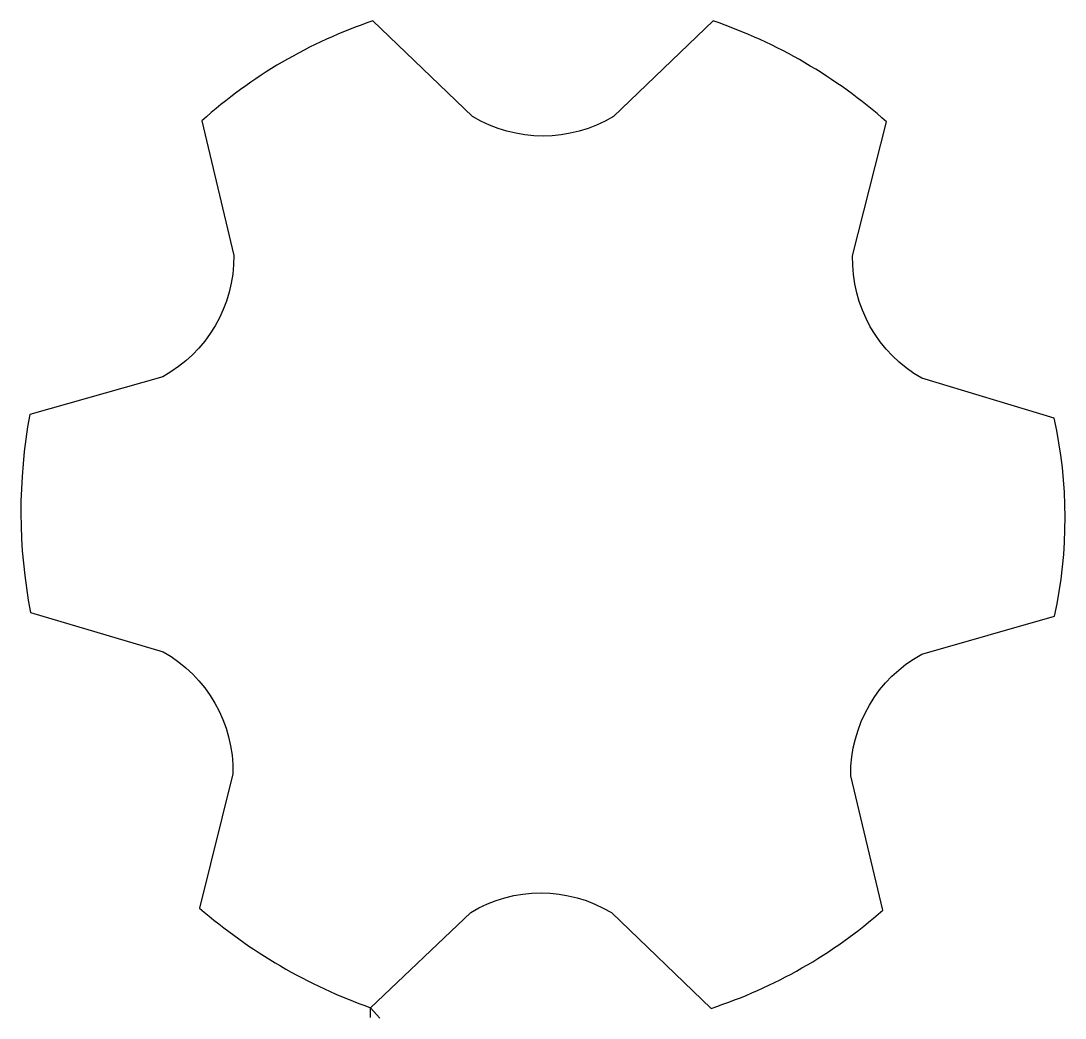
# Model space of a CAD drawing. Extents: x 116 to 515, y 36 to 416.
import ezdxf

# ---------------------------------------------------------------- set-up
doc = ezdxf.new("R2010")
doc.units = 0
doc.layers.get('0').update_dxf_attribs({"linetype": 'CONTINUOUS'})

msp = doc.modelspace()

# ---------------------------------------------------------------- linework, layer by layer
msp.add_lwpolyline([(249.79, 36.09), (249.79, 39.84), (287.93, 76.21, -0.277433), (341.56, 76.11), (379.56, 39.61, 0.101582), (445.1, 77.04), (432.84, 128.29, -0.277433), (459.89, 174.6), (510.55, 189.1, 0.107882), (510.41, 264.58), (459.95, 279.77, -0.277433), (433.54, 326.45), (446.5, 377.53, 0.098749), (380.39, 416.01), (342.32, 379.57, -0.277433), (288.68, 379.57), (250.61, 416.01, 0.102198), (185.47, 377.9), (197.65, 326.64, -0.277433), (170.53, 280.36), (119.84, 265.94, 0.093253), (120.1, 190.47), (170.63, 175.53, -0.277433), (197.28, 128.99), (184.58, 77.84, 0.09371), (249.79, 39.84), (253.35, 35.89)], format="xyb")

doc.saveas('drawing.dxf')
